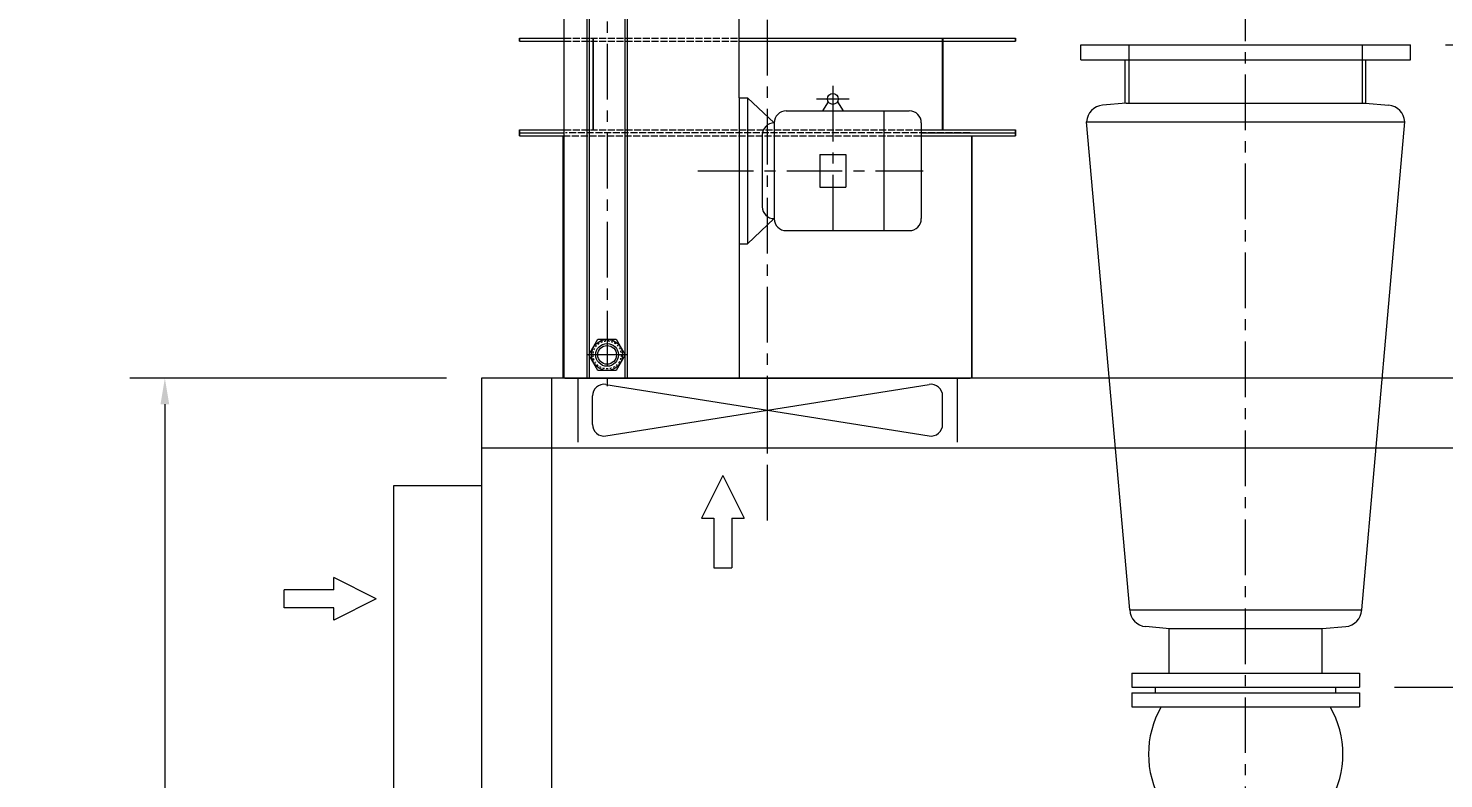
# Model space of a CAD drawing. Header units: inches. Extents: x 0 to 22015, y 0 to 16774.
# Drawn here: x 2494 to 4919, y 13757 to 15042 of the extents above; entities that cross this region are included whole.
import ezdxf

# ---------------------------------------------------------------- set-up
doc = ezdxf.new("R2010")
doc.units = ezdxf.units.IN
doc.header["$MEASUREMENT"] = 0
for name, pattern in [('ACAD_ISO02W100', [15, 12, -3]), ('CENTER', [50.8, 31.75, -6.35, 6.35, -6.35]), ('EB_DASH', [6, 3, -3])]:
    doc.linetypes.add(name, pattern=pattern)
doc.layers.get('Defpoints').update_dxf_attribs({"lineweight": 5})
for name, color, linetype, lineweight in [('CAXA0', 7, 'Continuous', 5), ('CAXA1', 5, 'CENTER', 5), ('CAXA2', 6, 'EB_DASH', 5)]:
    doc.layers.add(name, color=color, linetype=linetype, lineweight=lineweight)
doc.styles.add('Roman', font='arial.ttf')
doc.styles.get("Standard").update_dxf_attribs({"font": 'arial.ttf'})
doc.dimstyles.new('ISO-25', dxfattribs={"dimscale": 30, "dimtxt": 1.5, "dimasz": 1.5, "dimexe": 2, "dimexo": 2, "dimtad": 1, "dimtih": 1, "dimtoh": 1, "dimdec": 1, "dimlfac": 0.03937, "dimdsep": 46, "dimtxsty": 'Standard', "dimcen": 2.5, "dimclrd": 7, "dimclre": 7, "dimclrt": 7, "dimadec": 0, "dimazin": 0, "dimtfac": 1, "dimtdec": 1, "dimtmove": 0, "dimatfit": 3, "dimfxl": 1, "dimlwd": 5, "dimlwe": 5, "dimarcsym": 0})

# ---------------------------------------------------------------- blocks, each defined once
blk = doc.blocks.new('*D39')
at = {"color": 7, "linetype": 'Continuous', "lineweight": 5, "transparency": 16777216}
for p, q in [((3352.3, 15169.5), (2023, 15169.5)), ((2083, 15124.5), (2083, 13951.1)), ((2083, 12388.5), (2083, 13745)), ((3060.9, 12343.5), (2023, 12343.5))]:
    blk.add_line(p, q, dxfattribs=at)
at = {"color": 7, "transparency": 16777216}
for points in [[(2075.5, 15124.5), (2090.5, 15124.5), (2083, 15169.5)], [(2075.5, 12388.5), (2090.5, 12388.5), (2083, 12343.5)]]:
    blk.add_solid(points, dxfattribs=at)
at = {"layer": 'Defpoints', "color": 0, "transparency": 16777216}
for p in [(2083, 15169.5), (3412.3, 15169.5), (3120.9, 12343.5)]:
    blk.add_point(p, dxfattribs=at)
at = {"color": 7, "lineweight": 5, "transparency": 16777216, "insert": (2083, 13848), "char_height": 165, "attachment_point": 5, "style": 'Roman'}
blk.add_mtext('111.3', dxfattribs=at)
blk = doc.blocks.new('*D52')
at = {"color": 7, "linetype": 'Continuous', "lineweight": 5, "transparency": 16777216}
for p, q in [((4922.4, 15014.3), (5997.7, 15014.3)), ((5937.7, 14969.3), (5937.7, 13755)), ((5937.7, 12388.5), (5937.7, 13549)), ((5745, 12343.5), (5997.7, 12343.5))]:
    blk.add_line(p, q, dxfattribs=at)
at = {"color": 7, "transparency": 16777216}
for points in [[(5930.2, 14969.3), (5945.2, 14969.3), (5937.7, 15014.3)], [(5930.2, 12388.5), (5945.2, 12388.5), (5937.7, 12343.5)]]:
    blk.add_solid(points, dxfattribs=at)
at = {"layer": 'Defpoints', "color": 0, "transparency": 16777216}
for p in [(4862.4, 15014.3), (5937.7, 15014.3), (5685, 12343.5)]:
    blk.add_point(p, dxfattribs=at)
at = {"color": 7, "lineweight": 5, "transparency": 16777216, "insert": (5937.7, 13652), "char_height": 165, "attachment_point": 5, "style": 'Roman'}
blk.add_mtext('105.2', dxfattribs=at)
blk = doc.blocks.new('*D35')
at = {"color": 7, "linetype": 'Continuous', "lineweight": 5, "transparency": 16777216}
for p, q in [((3210.9, 14443.5), (2668.3, 14443.5)), ((2728.3, 14398.5), (2728.3, 13518.3)), ((2728.3, 12388.5), (2728.3, 13312.3)), ((3110.9, 12343.5), (2668.3, 12343.5))]:
    blk.add_line(p, q, dxfattribs=at)
at = {"color": 7, "transparency": 16777216}
for points in [[(2720.8, 14398.5), (2735.8, 14398.5), (2728.3, 14443.5)], [(2720.8, 12388.5), (2735.8, 12388.5), (2728.3, 12343.5)]]:
    blk.add_solid(points, dxfattribs=at)
at = {"layer": 'Defpoints', "color": 0, "transparency": 16777216}
for p in [(3270.9, 14443.5), (2728.3, 12343.5), (3170.9, 12343.5)]:
    blk.add_point(p, dxfattribs=at)
at = {"color": 7, "lineweight": 5, "transparency": 16777216, "insert": (2728.3, 13415.3), "char_height": 165, "attachment_point": 5, "style": 'Roman'}
blk.add_mtext('82.7', dxfattribs=at)
blk = doc.blocks.new('*D36')
at = {"color": 7, "linetype": 'Continuous', "lineweight": 5, "transparency": 16777216}
for p, q in [((4379.9, 15074.3), (4379.9, 15416.3)), ((4779.9, 15074.3), (4779.9, 15416.3)), ((4424.9, 15356.3), (4734.9, 15356.3))]:
    blk.add_line(p, q, dxfattribs=at)
at = {"color": 7, "transparency": 16777216}
for points in [[(4424.9, 15363.8), (4424.9, 15348.8), (4379.9, 15356.3)], [(4734.9, 15363.8), (4734.9, 15348.8), (4779.9, 15356.3)]]:
    blk.add_solid(points, dxfattribs=at)
at = {"layer": 'Defpoints', "color": 0, "transparency": 16777216}
for p in [(4779.9, 15356.3), (4379.9, 15014.3), (4779.9, 15014.3)]:
    blk.add_point(p, dxfattribs=at)
at = {"color": 7, "lineweight": 5, "transparency": 16777216, "insert": (4579.9, 15457.6), "char_height": 165, "attachment_point": 5, "style": 'Roman'}
blk.add_mtext('E', dxfattribs=at)
blk = doc.blocks.new('*D37')
at = {"color": 7, "linetype": 'Continuous', "lineweight": 5, "transparency": 16777216}
for p, q in [((4922.4, 15014.3), (5824.4, 15014.3)), ((5764.4, 14969.3), (5764.4, 14575.9)), ((5764.4, 13959.3), (5764.4, 14373.4)), ((4835.1, 13914.3), (5824.4, 13914.3))]:
    blk.add_line(p, q, dxfattribs=at)
at = {"color": 7, "transparency": 16777216}
for points in [[(5756.9, 14969.3), (5771.9, 14969.3), (5764.4, 15014.3)], [(5756.9, 13959.3), (5771.9, 13959.3), (5764.4, 13914.3)]]:
    blk.add_solid(points, dxfattribs=at)
at = {"layer": 'Defpoints', "color": 0, "transparency": 16777216}
for p in [(4862.4, 15014.3), (4775.1, 13914.3), (5764.4, 13914.3)]:
    blk.add_point(p, dxfattribs=at)
at = {"color": 7, "lineweight": 5, "transparency": 16777216, "insert": (5764.4, 14474.6), "char_height": 165, "attachment_point": 5, "style": 'Roman'}
blk.add_mtext('F', dxfattribs=at)

msp = doc.modelspace()

# ---------------------------------------------------------------- linework, layer by layer
at = {"color": 7, "linetype": 'ACAD_ISO02W100', "lineweight": 5}
for p, q in [((3412.32, 15025.47), (3712.32, 15025.47)), ((3412.32, 15020.47), (3712.32, 15020.47)), ((3412.32, 14868.47), (4024.32, 14868.47)), ((3410.85, 14858.47), (4024.32, 14858.47)), ((4107.85, 14863.47), (3414.85, 14863.47))]:
    msp.add_line(p, q, dxfattribs=at)
at = {"color": 7, "lineweight": 5}
for p, q in [((3461.35, 15025.47), (3461.35, 14868.47)), ((3462.35, 15025.47), (3462.35, 14868.47)), ((4060.35, 15025.47), (4060.35, 14868.47)), ((4061.35, 15024.47), (4061.35, 14868.47)), ((4297.37, 14988.31), (4297.37, 15014.31)), ((4297.37, 15014.31), (4862.37, 15014.31)), ((4379.87, 15014.31), (4379.87, 14914.31)), ((4779.87, 15014.31), (4779.87, 14914.31)), ((4862.37, 14988.31), (4862.37, 15014.31)), ((4297.37, 14988.31), (4862.37, 14988.31)), ((4373.87, 14914.31), (4373.87, 14988.31)), ((4785.87, 14914.31), (4785.87, 14988.31)), ((3462.35, 14926.47), (3461.35, 14926.47)), ((3462.35, 14920.47), (3461.35, 14920.47)), ((3461.35, 14920.47), (3461.35, 14868.47)), ((3462.35, 14920.47), (3462.35, 14868.47)), ((4375.23, 14914.31), (4334.85, 14910.78)), ((4375.23, 14914.31), (4784.8, 14914.31)), ((4784.8, 14914.31), (4825.15, 14910.78)), ((4307.5, 14882.31), (4852.5, 14882.31)), ((4381.43, 14046.31), (4307.5, 14882.31)), ((4778.83, 14046.31), (4852.5, 14882.31)), ((3270.85, 14443.47), (3270.85, 12343.48)), ((5370.85, 14443.47), (3270.85, 14443.47)), ((3390.85, 14443.47), (3390.85, 12343.48)), ((3413.85, 14443.47), (4107.85, 14443.47)), ((5370.85, 14323.47), (3270.85, 14323.47)), ((3120.85, 12507.34), (3120.85, 14259.48)), ((3120.85, 14259.48), (3270.85, 14259.48)), ((4381.43, 14046.31), (4778.83, 14046.31)), ((4449.69, 14014.26), (4408.79, 14017.84)), ((4711.13, 14014.31), (4751.47, 14017.84)), ((4449.13, 14014.31), (4711.13, 14014.31)), ((4449.13, 13938.31), (4449.13, 14014.31)), ((4711.13, 13938.31), (4711.13, 14014.31)), ((4385.13, 13938.31), (4775.13, 13938.31)), ((4385.13, 13938.31), (4385.13, 13914.31)), ((4775.13, 13938.31), (4775.13, 13914.31)), ((4385.13, 13914.31), (4775.13, 13914.31)), ((4385.13, 13904.31), (4775.13, 13904.31)), ((4385.13, 13904.31), (4385.13, 13880.31)), ((4425.5, 13904.31), (4425.5, 13914.31)), ((4734.76, 13904.31), (4734.76, 13914.31)), ((4775.13, 13904.31), (4775.13, 13880.31)), ((4385.13, 13880.31), (4775.13, 13880.31))]:
    msp.add_line(p, q, dxfattribs=at)
at = {"color": 7, "linetype": 'Continuous', "lineweight": 5, "ltscale": 15}
for p, q in [((3435.85, 14443.47), (3435.85, 14333.47)), ((3483.99, 14344.42), (4037.71, 14432.52)), ((3483.99, 14432.52), (4037.71, 14344.42)), ((3760.85, 14333.47), (3760.85, 14443.47)), ((4085.85, 14443.47), (4085.85, 14333.47)), ((3460.85, 14364.17), (3460.85, 14412.77)), ((4060.85, 14364.17), (4060.85, 14412.77)), ((3684.49, 14276.39), (3647.88, 14203.79)), ((3684.49, 14276.39), (3721.11, 14203.79)), ((3647.88, 14203.79), (3669.07, 14203.79)), ((3669.07, 14203.79), (3669.07, 14118.58)), ((3699.92, 14203.79), (3721.11, 14203.79)), ((3699.92, 14203.79), (3699.92, 14118.58)), ((3669.07, 14118.58), (3699.92, 14118.58)), ((3017.92, 14080.99), (3017.92, 14102.18)), ((3090.52, 14065.57), (3017.92, 14102.18)), ((2932.72, 14050.14), (2932.72, 14080.99)), ((3017.92, 14080.99), (2932.72, 14080.99)), ((3090.52, 14065.57), (3017.92, 14028.95)), ((3017.92, 14050.14), (2932.72, 14050.14)), ((3017.92, 14028.95), (3017.92, 14050.14))]:
    msp.add_line(p, q, dxfattribs=at)
at = {"color": 7, "lineweight": 5}
for centre, radius, start, end in [((4337.47, 14880.89), 30, 95, 177.29569), ((4822.53, 14880.89), 30, 2.70431, 85), ((4411.4, 14047.72), 30, 182.70431, 265), ((4748.86, 14047.72), 30, 275, 357.29569), ((4575.02, 13799.31), 161.42, 149.88075, 210.11925), ((4585.24, 13799.31), 161.42, 329.88075, 30.11925)]:
    msp.add_arc(centre, radius, start, end, dxfattribs=at)
at = {"color": 7, "linetype": 'Continuous', "lineweight": 5, "ltscale": 15}
for centre, start, end in [((3480.85, 14412.77), 80.95922, 180), ((4040.85, 14412.77), 0, 99.04078), ((3480.85, 14364.17), 180, 279.04078), ((4040.85, 14364.17), 260.95922, 0)]:
    msp.add_arc(centre, 20, start, end, dxfattribs=at)
at = {"layer": 'CAXA0', "color": 7, "linetype": 'Continuous', "lineweight": 5}
for p, q in [((3412.32, 14443.47), (3412.32, 15169.47)), ((3451.47, 15169.47), (3451.47, 14443.19)), ((3455.47, 15169.47), (3455.47, 14443.19)), ((3516.47, 15169.47), (3516.47, 14443.19)), ((3520.47, 15169.47), (3520.47, 14443.19)), ((3712.32, 14923.47), (3712.32, 15169.47)), ((3335.85, 15025.47), (3412.32, 15025.47)), ((3335.85, 15020.47), (3335.85, 15025.47)), ((3335.85, 15025.47), (3335.85, 15020.47)), ((3335.85, 15020.47), (3412.32, 15020.47)), ((3712.32, 15025.47), (4185.85, 15025.47)), ((3712.32, 15020.47), (4185.85, 15020.47)), ((4185.85, 15020.47), (4185.85, 15025.47)), ((4185.85, 15025.47), (4185.85, 15020.47)), ((3712.32, 14923.47), (3726.32, 14923.47)), ((3712.32, 14923.47), (3712.32, 14673.47)), ((3726.32, 14923.47), (3772.41, 14880.47)), ((3726.32, 14923.47), (3726.32, 14673.47)), ((3864.66, 14916.81), (3855.25, 14900.97)), ((3880.83, 14916.81), (3890.25, 14900.97)), ((3792.91, 14900.97), (4003.82, 14900.97)), ((3960.32, 14900.97), (3960.32, 14695.97)), ((3335.85, 14868.47), (3412.32, 14868.47)), ((3335.85, 14863.47), (3335.85, 14868.47)), ((3335.85, 14868.47), (3335.85, 14863.47)), ((3772.41, 14880.47), (3772.41, 14716.47)), ((4024.32, 14880.47), (4024.32, 14716.47)), ((4024.32, 14868.47), (4185.85, 14868.47)), ((4185.85, 14863.47), (4185.85, 14868.47)), ((4185.85, 14868.47), (4185.85, 14863.47)), ((3335.85, 14863.47), (3412.32, 14863.47)), ((3335.85, 14858.47), (3335.85, 14863.47)), ((3335.85, 14863.47), (3335.85, 14858.47)), ((3335.85, 14858.47), (3410.85, 14858.47)), ((3410.85, 14443.47), (3410.85, 14858.47)), ((3410.85, 14858.47), (3410.85, 14443.47)), ((3751.91, 14859.97), (3751.91, 14736.97)), ((4024.32, 14863.47), (4185.85, 14863.47)), ((4024.32, 14858.47), (4185.85, 14858.47)), ((4110.85, 14443.47), (4110.85, 14858.47)), ((4110.85, 14858.47), (4110.85, 14443.47)), ((4185.85, 14858.47), (4185.85, 14863.47)), ((4185.85, 14863.47), (4185.85, 14858.47)), ((3850.35, 14826.47), (3895.15, 14826.47)), ((3850.35, 14826.47), (3850.35, 14770.47)), ((3895.15, 14826.47), (3895.15, 14770.47)), ((3712.32, 14804.47), (3712.32, 14443.47)), ((3850.35, 14770.47), (3895.15, 14770.47)), ((3726.32, 14673.47), (3772.41, 14716.47)), ((3792.91, 14695.97), (4003.82, 14695.97)), ((3712.32, 14673.47), (3726.32, 14673.47)), ((3454.79, 14483.2), (3470.38, 14510.2)), ((3470.38, 14510.2), (3501.56, 14510.2)), ((3501.56, 14510.2), (3517.14, 14483.2)), ((3470.38, 14456.2), (3454.79, 14483.2)), ((3517.14, 14483.2), (3501.56, 14456.2)), ((3501.56, 14456.2), (3470.38, 14456.2))]:
    msp.add_line(p, q, dxfattribs=at)
for centre, radius in [((3872.75, 14921.47), 9.33), ((3485.97, 14483.2), 26.5), ((3485.97, 14483.23), 19.5), ((3485.97, 14483.2), 16)]:
    msp.add_circle(centre, radius, dxfattribs=at)
for centre, start, end in [((3792.91, 14880.47), 90, 180), ((4003.82, 14880.47), 0, 90), ((3772.41, 14859.97), 90, 180), ((3772.41, 14736.97), 180, 270), ((3792.91, 14716.47), 180, 270), ((4003.82, 14716.47), 270, 0)]:
    msp.add_arc(centre, 20.5, start, end, dxfattribs=at)
at = {"layer": 'CAXA1', "linetype": 'CENTER', "lineweight": 5, "ltscale": 3}
for p, q in [((3485.97, 15168.19), (3485.97, 14429.79)), ((3760.85, 14199.69), (3760.85, 15093.64)), ((4579.87, 13344.14), (4579.87, 15060.08)), ((3872.75, 14944.02), (3872.75, 14690.97)), ((3844.75, 14921.47), (3900.75, 14921.47)), ((3641.32, 14798.47), (4027.32, 14798.47)), ((3520.47, 14483.2), (3451.47, 14483.2)), ((3520.37, 14483.2), (3452.41, 14483.2))]:
    msp.add_line(p, q, dxfattribs=at)
at = {"layer": 'CAXA2', "color": 7, "linetype": 'EB_DASH', "lineweight": 5}
msp.add_circle((3485.97, 14483.2), 24, dxfattribs=at)

# ---------------------------------------------------------------- dimensions: what is measured, and where the dimension line sits
at = {"color": 7, "lineweight": 5}
dim = msp.add_linear_dim(base=(4779.87, 15356.32), p1=(4379.87, 15014.31), p2=(4779.87, 15014.31), text='E', dimstyle='ISO-25', override={"dimtxt": 5.5, "dimpost": '\\X', "dimtxsty": 'Roman', "dimtmove": 1}, dxfattribs=at)
dim.commit()
dim.dimension.update_dxf_attribs({"geometry": '*D36', "text_midpoint": (4579.87, 15356.32), "dimtype": 160})
for base, p1, p2, picture, middle in [((2083, 15169.47), (3120.85, 12343.47), (3412.32, 15169.47), '*D39', (2083, 13848.03)), ((5937.65, 15014.31), (5685.03, 12343.47), (4862.37, 15014.31), '*D52', (5937.65, 13652.01)), ((2728.29, 12343.48), (3270.85, 14443.47), (3170.85, 12343.48), '*D35', (2728.29, 13415.29))]:
    dim = msp.add_linear_dim(base=base, p1=p1, p2=p2, angle=90, dimstyle='ISO-25', override={"dimtxt": 5.5, "dimpost": '\\X', "dimtxsty": 'Roman', "dimtmove": 1}, dxfattribs=at)
    dim.commit()
    dim.dimension.update_dxf_attribs({"geometry": picture, "text_midpoint": middle, "dimtype": 160})
dim = msp.add_linear_dim(base=(5764.35, 13914.3), p1=(4862.37, 15014.31), p2=(4775.13, 13914.3), angle=90, text='F', dimstyle='ISO-25', override={"dimtxt": 5.5, "dimpost": '\\X', "dimtxsty": 'Roman', "dimtmove": 1}, dxfattribs=at)
dim.commit()
dim.dimension.update_dxf_attribs({"geometry": '*D37', "text_midpoint": (5764.35, 14474.65), "dimtype": 160})

doc.saveas('drawing.dxf')
